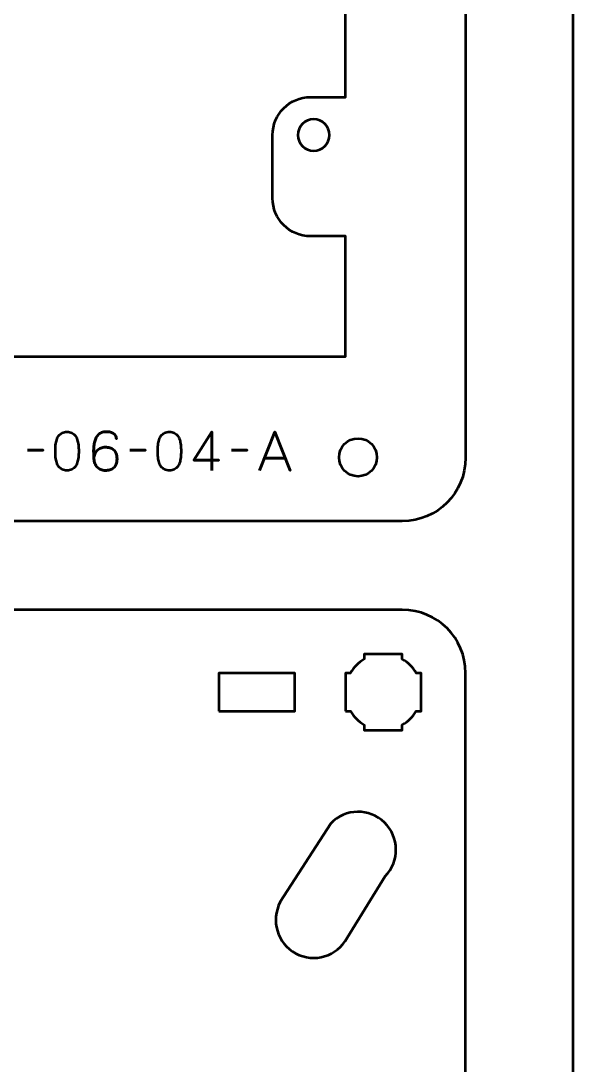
# Model space of a CAD drawing. Header units: centimetres. Extents: x -21 to 0, y -29.7 to 0.
# Drawn here: x -4.36 to 0, y -16.5 to -8.25 of the extents above; entities that cross this region are included whole.
import ezdxf

# ---------------------------------------------------------------- set-up
doc = ezdxf.new("R2010")
doc.units = ezdxf.units.CM
doc.header["$MEASUREMENT"] = 0
doc.layers.add('Layer 1', color=7, linetype='Continuous')

msp = doc.modelspace()

# ---------------------------------------------------------------- linework, layer by layer
at = {"layer": 'Layer 1', "lineweight": 53}
msp.add_ellipse((-1.69998, -11.69633), major_axis=(0, 0.15), ratio=1, dxfattribs=at)
at = {"layer": 'Layer 1', "color": 1, "lineweight": 53}
msp.add_open_spline([(-21.00003, -29.19995), (-21.00003, -29.19995), (-21.00003, -5.29992), (-21.00003, -5.29992), (-21.00003, -5.29992), (-21.00003, -5.21709), (-20.93286, -5.14992), (-20.85003, -5.14992), (-20.85003, -5.14992), (-20.7672, -5.14992), (-20.70003, -5.08275), (-20.70003, -4.99992), (-20.70003, -4.99992), (-20.70003, -4.91709), (-20.7672, -4.84992), (-20.85003, -4.84992), (-20.85003, -4.84992), (-20.93286, -4.84992), (-21.00003, -4.78275), (-21.00003, -4.69992), (-21.00003, -4.69992), (-21.00003, -4.61709), (-20.93286, -4.54992), (-20.85003, -4.54992), (-20.85003, -4.54992), (-20.7672, -4.54992), (-20.70003, -4.48275), (-20.70003, -4.39992), (-20.70003, -4.39992), (-20.70003, -4.31709), (-20.7672, -4.24992), (-20.85003, -4.24992), (-20.85003, -4.24992), (-20.93286, -4.24992), (-21.00003, -4.18275), (-21.00003, -4.09992), (-21.00003, -4.09992), (-21.00003, -4.01709), (-20.93286, -3.94992), (-20.85003, -3.94992), (-20.85003, -3.94992), (-20.7672, -3.94992), (-20.70003, -3.88275), (-20.70003, -3.79992), (-20.70003, -3.79992), (-20.70003, -3.71709), (-20.7672, -3.64992), (-20.85003, -3.64992), (-20.85003, -3.64992), (-20.93286, -3.64992), (-21.00003, -3.58275), (-21.00003, -3.49992), (-21.00003, -3.49992), (-21.00003, -3.41709), (-20.93286, -3.34992), (-20.85003, -3.34992), (-20.85003, -3.34992), (-20.7672, -3.34992), (-20.70003, -3.28275), (-20.70003, -3.19992), (-20.70003, -3.19992), (-20.70003, -3.11709), (-20.7672, -3.04992), (-20.85003, -3.04992), (-20.85003, -3.04992), (-20.93286, -3.04992), (-21.00003, -2.98275), (-21.00003, -2.89992), (-21.00003, -2.89992), (-21.00003, -2.81709), (-20.93286, -2.74992), (-20.85003, -2.74992), (-20.85003, -2.74992), (-20.7672, -2.74992), (-20.70003, -2.68275), (-20.70003, -2.59992), (-20.70003, -2.59992), (-20.70003, -2.51709), (-20.7672, -2.44992), (-20.85003, -2.44992), (-20.85003, -2.44992), (-20.93286, -2.44992), (-21.00003, -2.38275), (-21.00003, -2.29992), (-21.00003, -2.29992), (-21.00003, -2.21709), (-20.93286, -2.14992), (-20.85003, -2.14992), (-20.85003, -2.14992), (-20.7672, -2.14992), (-20.70003, -2.08275), (-20.70003, -1.99992), (-20.70003, -1.99992), (-20.70003, -1.91709), (-20.7672, -1.84992), (-20.85003, -1.84992), (-20.85003, -1.84992), (-20.93286, -1.84992), (-21.00003, -1.78275), (-21.00003, -1.69992), (-21.00003, -1.69992), (-21.00003, -1.61709), (-20.93286, -1.54992), (-20.85003, -1.54992), (-20.85003, -1.54992), (-20.7672, -1.54992), (-20.70003, -1.48275), (-20.70003, -1.39992), (-20.70003, -1.39992), (-20.70003, -1.31709), (-20.7672, -1.24992), (-20.85003, -1.24992), (-20.85003, -1.24992), (-20.93286, -1.24992), (-21.00003, -1.18275), (-21.00003, -1.09992), (-21.00003, -1.09992), (-21.00003, -1.09992), (-21.00003, -0.49992), (-21.00003, -0.49992), (-21.00003, -0.49992), (-21.00003, -0.22295), (-20.77694, 0.00004), (-20.49994, 0.00004), (-20.49994, 0.00004), (-20.49994, 0.00004), (-0.50008, 0.00004), (-0.50008, 0.00004), (-0.50008, 0.00004), (-0.22294, 0.00004), (0.00002, -0.22295), (0.00002, -0.49992), (0.00002, -0.49992), (0.00002, -0.49992), (0.00002, -29.19995), (0.00002, -29.19995), (0.00002, -29.19995), (0.00002, -29.47695), (-0.22294, -29.70004), (-0.50008, -29.70004), (-0.50008, -29.70004), (-0.50008, -29.70004), (-20.49994, -29.70004), (-20.49994, -29.70004), (-20.49994, -29.70004), (-20.77694, -29.70004), (-21.00003, -29.47695), (-21.00003, -29.19995)], degree=3, knots=[0, 0, 0, 0, 0.027027, 0.027027, 0.027027, 0.027027, 0.0540541, 0.0540541, 0.0540541, 0.0540541, 0.0810811, 0.0810811, 0.0810811, 0.0810811, 0.1081081, 0.1081081, 0.1081081, 0.1081081, 0.1351351, 0.1351351, 0.1351351, 0.1351351, 0.1621622, 0.1621622, 0.1621622, 0.1621622, 0.1891892, 0.1891892, 0.1891892, 0.1891892, 0.2162162, 0.2162162, 0.2162162, 0.2162162, 0.2432432, 0.2432432, 0.2432432, 0.2432432, 0.2702703, 0.2702703, 0.2702703, 0.2702703, 0.2972973, 0.2972973, 0.2972973, 0.2972973, 0.3243243, 0.3243243, 0.3243243, 0.3243243, 0.3513514, 0.3513514, 0.3513514, 0.3513514, 0.3783784, 0.3783784, 0.3783784, 0.3783784, 0.4054054, 0.4054054, 0.4054054, 0.4054054, 0.4324324, 0.4324324, 0.4324324, 0.4324324, 0.4594595, 0.4594595, 0.4594595, 0.4594595, 0.4864865, 0.4864865, 0.4864865, 0.4864865, 0.5135135, 0.5135135, 0.5135135, 0.5135135, 0.5405405, 0.5405405, 0.5405405, 0.5405405, 0.5675676, 0.5675676, 0.5675676, 0.5675676, 0.5945946, 0.5945946, 0.5945946, 0.5945946, 0.6216216, 0.6216216, 0.6216216, 0.6216216, 0.6486486, 0.6486486, 0.6486486, 0.6486486, 0.6756757, 0.6756757, 0.6756757, 0.6756757, 0.7027027, 0.7027027, 0.7027027, 0.7027027, 0.7297297, 0.7297297, 0.7297297, 0.7297297, 0.7567568, 0.7567568, 0.7567568, 0.7567568, 0.7837838, 0.7837838, 0.7837838, 0.7837838, 0.8108108, 0.8108108, 0.8108108, 0.8108108, 0.8378378, 0.8378378, 0.8378378, 0.8378378, 0.8648649, 0.8648649, 0.8648649, 0.8648649, 0.8918919, 0.8918919, 0.8918919, 0.8918919, 0.9189189, 0.9189189, 0.9189189, 0.9189189, 0.9459459, 0.9459459, 0.9459459, 0.9459459, 0.972973, 0.972973, 0.972973, 0.972973, 1, 1, 1, 1], dxfattribs=at)
at = {"layer": 'Layer 1', "color": 3, "lineweight": 53}
for points, knots in [([(-8.15001, -3.60004), (-8.15001, -3.60004), (-8.15001, -1.39994), (-8.15001, -1.39994), (-8.15001, -1.39994), (-8.15001, -1.12295), (-7.92692, -0.89999), (-7.64992, -0.89999), (-7.64992, -0.89999), (-7.64992, -0.89999), (-1.34995, -0.89999), (-1.34995, -0.89999), (-1.34995, -0.89999), (-1.07298, -0.89999), (-0.84999, -1.12295), (-0.84999, -1.39994), (-0.84999, -1.39994), (-0.84999, -1.39994), (-0.84999, -11.69991), (-0.84999, -11.69991), (-0.84999, -11.69991), (-0.84999, -11.97691), (-1.07298, -12.20001), (-1.34995, -12.20001), (-1.34995, -12.20001), (-1.34995, -12.20001), (-7.64992, -12.20001), (-7.64992, -12.20001), (-7.64992, -12.20001), (-7.92692, -12.20001), (-8.15001, -11.97691), (-8.15001, -11.69991), (-8.15001, -11.69991), (-8.15001, -11.69991), (-8.15001, -5.00004), (-8.15001, -5.00004)], [0, 0, 0, 0, 0.1111111, 0.1111111, 0.1111111, 0.1111111, 0.2222222, 0.2222222, 0.2222222, 0.2222222, 0.3333333, 0.3333333, 0.3333333, 0.3333333, 0.4444444, 0.4444444, 0.4444444, 0.4444444, 0.5555556, 0.5555556, 0.5555556, 0.5555556, 0.6666667, 0.6666667, 0.6666667, 0.6666667, 0.7777778, 0.7777778, 0.7777778, 0.7777778, 0.8888889, 0.8888889, 0.8888889, 0.8888889, 1, 1, 1, 1]), ([(-8.15, -15.60004), (-8.15, -15.60004), (-8.15, -13.39994), (-8.15, -13.39994), (-8.15, -13.39994), (-8.15, -13.12295), (-7.92691, -12.89999), (-7.64991, -12.89999), (-7.64991, -12.89999), (-7.64991, -12.89999), (-1.34994, -12.89999), (-1.34994, -12.89999), (-1.34994, -12.89999), (-1.07297, -12.89999), (-0.84998, -13.12295), (-0.84998, -13.39994), (-0.84998, -13.39994), (-0.84998, -13.39994), (-0.84998, -23.69991), (-0.84998, -23.69991), (-0.84998, -23.69991), (-0.84998, -23.97691), (-1.07297, -24.20001), (-1.34994, -24.20001), (-1.34994, -24.20001), (-1.34994, -24.20001), (-1.39997, -24.20001), (-1.39997, -24.20001), (-1.39997, -24.20001), (-1.39997, -24.20001), (-1.39997, -23.69634), (-1.39997, -23.69634), (-1.39997, -23.69634), (-1.39997, -23.53069), (-1.53432, -23.39634), (-1.69998, -23.39634), (-1.69998, -23.39634), (-1.86563, -23.39634), (-1.99997, -23.53069), (-1.99997, -23.69634), (-1.99997, -23.69634), (-1.99997, -23.69634), (-1.99997, -24.20001), (-1.99997, -24.20001), (-1.99997, -24.20001), (-1.99997, -24.20001), (-7.00001, -24.20001), (-7.00001, -24.20001), (-7.00001, -24.20001), (-7.00001, -24.20001), (-7.00001, -23.70382), (-7.00001, -23.70382), (-7.00001, -23.70382), (-7.00001, -23.53817), (-7.13436, -23.40382), (-7.30002, -23.40382), (-7.30002, -23.40382), (-7.46567, -23.40382), (-7.60001, -23.53817), (-7.60001, -23.70382), (-7.60001, -23.70382), (-7.60001, -23.70382), (-7.60001, -24.20001), (-7.60001, -24.20001), (-7.60001, -24.20001), (-7.60001, -24.20001), (-7.64991, -24.20001), (-7.64991, -24.20001), (-7.64991, -24.20001), (-7.92691, -24.20001), (-8.15, -23.97691), (-8.15, -23.69991), (-8.15, -23.69991), (-8.15, -23.69991), (-8.15, -17.00004), (-8.15, -17.00004), (-8.15, -17.00004), (-8.15, -17.00004), (-8.15, -15.60004), (-8.15, -15.60004)], [0, 0, 0, 0, 0.05, 0.05, 0.05, 0.05, 0.1, 0.1, 0.1, 0.1, 0.15, 0.15, 0.15, 0.15, 0.2, 0.2, 0.2, 0.2, 0.25, 0.25, 0.25, 0.25, 0.3, 0.3, 0.3, 0.3, 0.35, 0.35, 0.35, 0.35, 0.4, 0.4, 0.4, 0.4, 0.45, 0.45, 0.45, 0.45, 0.5, 0.5, 0.5, 0.5, 0.55, 0.55, 0.55, 0.55, 0.6, 0.6, 0.6, 0.6, 0.65, 0.65, 0.65, 0.65, 0.7, 0.7, 0.7, 0.7, 0.75, 0.75, 0.75, 0.75, 0.8, 0.8, 0.8, 0.8, 0.85, 0.85, 0.85, 0.85, 0.9, 0.9, 0.9, 0.9, 0.95, 0.95, 0.95, 0.95, 1, 1, 1, 1])]:
    msp.add_open_spline(points, degree=3, knots=knots, dxfattribs=at)
at = {"layer": 'Layer 1', "lineweight": 53}
for points, knots in [([(-8.15001, -5.00004), (-8.15001, -5.00004), (-7.1, -5.00004), (-7.1, -5.00004), (-7.1, -5.00004), (-7.1, -5.00004), (-7.1, -8.85), (-7.1, -8.85), (-7.1, -8.85), (-7.1, -8.85), (-6.95, -8.85), (-6.95, -8.85), (-6.95, -8.85), (-6.78434, -8.85), (-6.65, -8.98434), (-6.65, -9.15), (-6.65, -9.15), (-6.65, -9.15), (-6.65, -9.45), (-6.65, -9.45), (-6.65, -9.45), (-6.65, -9.61566), (-6.78434, -9.75), (-6.95, -9.75), (-6.95, -9.75), (-6.95, -9.75), (-7.2, -9.75), (-7.2, -9.75), (-7.2, -9.75), (-7.2, -9.75), (-7.2, -11.20004), (-7.2, -11.20004), (-7.2, -11.20004), (-7.2, -11.20004), (-5.2, -11.20004), (-5.2, -11.20004), (-5.2, -11.20004), (-5.2, -11.20004), (-5.2, -10.90004), (-5.2, -10.90004), (-5.2, -10.90004), (-5.2, -10.90004), (-1.8, -10.90004), (-1.8, -10.90004), (-1.8, -10.90004), (-1.8, -10.90004), (-1.8, -9.95), (-1.8, -9.95), (-1.8, -9.95), (-1.8, -9.95), (-2.07502, -9.95), (-2.07502, -9.95), (-2.07502, -9.95), (-2.24068, -9.95), (-2.37502, -9.81566), (-2.37502, -9.65), (-2.37502, -9.65), (-2.37502, -9.65), (-2.37502, -9.15), (-2.37502, -9.15), (-2.37502, -9.15), (-2.37502, -8.98434), (-2.24068, -8.85), (-2.07502, -8.85), (-2.07502, -8.85), (-2.07502, -8.85), (-1.8, -8.85), (-1.8, -8.85), (-1.8, -8.85), (-1.8, -8.85), (-1.8, -3.64999), (-1.8, -3.64999), (-1.8, -3.64999), (-1.8, -3.64999), (-2.15, -3.64999), (-2.15, -3.64999), (-2.15, -3.64999), (-2.31566, -3.64999), (-2.45, -3.51565), (-2.45, -3.34999), (-2.45, -3.34999), (-2.45, -3.34999), (-2.45, -3.10004), (-2.45, -3.10004), (-2.45, -3.10004), (-2.45, -3.10004), (-3.2, -3.10004), (-3.2, -3.10004), (-3.2, -3.10004), (-3.36566, -3.10004), (-3.5, -2.9657), (-3.5, -2.80004), (-3.5, -2.80004), (-3.5, -2.80004), (-3.5, -1.90004), (-3.5, -1.90004), (-3.5, -1.90004), (-3.5, -1.73438), (-3.63434, -1.60004), (-3.8, -1.60004), (-3.8, -1.60004), (-3.8, -1.60004), (-5.1, -1.60004), (-5.1, -1.60004), (-5.1, -1.60004), (-5.26566, -1.60004), (-5.4, -1.73438), (-5.4, -1.90004), (-5.4, -1.90004), (-5.4, -1.90004), (-5.4, -2.80004), (-5.4, -2.80004), (-5.4, -2.80004), (-5.4, -2.9657), (-5.53434, -3.10004), (-5.7, -3.10004), (-5.7, -3.10004), (-5.7, -3.10004), (-6.65, -3.10004), (-6.65, -3.10004), (-6.65, -3.10004), (-6.65, -3.10004), (-6.65, -3.45), (-6.65, -3.45), (-6.65, -3.45), (-6.65, -3.50466), (-6.66463, -3.5559), (-6.69018, -3.60004), (-6.69018, -3.60004), (-6.69018, -3.60004), (-8.15001, -3.60004), (-8.15001, -3.60004)], [0, 0, 0, 0, 0.030303, 0.030303, 0.030303, 0.030303, 0.0606061, 0.0606061, 0.0606061, 0.0606061, 0.0909091, 0.0909091, 0.0909091, 0.0909091, 0.1212121, 0.1212121, 0.1212121, 0.1212121, 0.1515152, 0.1515152, 0.1515152, 0.1515152, 0.1818182, 0.1818182, 0.1818182, 0.1818182, 0.2121212, 0.2121212, 0.2121212, 0.2121212, 0.2424242, 0.2424242, 0.2424242, 0.2424242, 0.2727273, 0.2727273, 0.2727273, 0.2727273, 0.3030303, 0.3030303, 0.3030303, 0.3030303, 0.3333333, 0.3333333, 0.3333333, 0.3333333, 0.3636364, 0.3636364, 0.3636364, 0.3636364, 0.3939394, 0.3939394, 0.3939394, 0.3939394, 0.4242424, 0.4242424, 0.4242424, 0.4242424, 0.4545455, 0.4545455, 0.4545455, 0.4545455, 0.4848485, 0.4848485, 0.4848485, 0.4848485, 0.5151515, 0.5151515, 0.5151515, 0.5151515, 0.5454545, 0.5454545, 0.5454545, 0.5454545, 0.5757576, 0.5757576, 0.5757576, 0.5757576, 0.6060606, 0.6060606, 0.6060606, 0.6060606, 0.6363636, 0.6363636, 0.6363636, 0.6363636, 0.6666667, 0.6666667, 0.6666667, 0.6666667, 0.6969697, 0.6969697, 0.6969697, 0.6969697, 0.7272727, 0.7272727, 0.7272727, 0.7272727, 0.7575758, 0.7575758, 0.7575758, 0.7575758, 0.7878788, 0.7878788, 0.7878788, 0.7878788, 0.8181818, 0.8181818, 0.8181818, 0.8181818, 0.8484848, 0.8484848, 0.8484848, 0.8484848, 0.8787879, 0.8787879, 0.8787879, 0.8787879, 0.9090909, 0.9090909, 0.9090909, 0.9090909, 0.9393939, 0.9393939, 0.9393939, 0.9393939, 0.969697, 0.969697, 0.969697, 0.969697, 1, 1, 1, 1]), ([(-1.925, -9.15), (-1.925, -9.21902), (-1.98098, -9.275), (-2.05, -9.275), (-2.05, -9.275), (-2.11902, -9.275), (-2.175, -9.21902), (-2.175, -9.15), (-2.175, -9.15), (-2.175, -9.08098), (-2.11902, -9.025), (-2.05, -9.025), (-2.05, -9.025), (-1.98098, -9.025), (-1.925, -9.08098), (-1.925, -9.15)], [0, 0, 0, 0, 0.25, 0.25, 0.25, 0.25, 0.5, 0.5, 0.5, 0.5, 0.75, 0.75, 0.75, 0.75, 1, 1, 1, 1]), ([(-1.80002, -13.70001), (-1.80002, -13.70001), (-1.80002, -13.4), (-1.80002, -13.4), (-1.80002, -13.4), (-1.80002, -13.4), (-1.75986, -13.4), (-1.75986, -13.4), (-1.75986, -13.4), (-1.73352, -13.35448), (-1.69555, -13.31653), (-1.65003, -13.29018), (-1.65003, -13.29018), (-1.65003, -13.29018), (-1.65003, -13.25), (-1.65003, -13.25), (-1.65003, -13.25), (-1.65003, -13.25), (-1.35002, -13.25), (-1.35002, -13.25), (-1.35002, -13.25), (-1.35002, -13.25), (-1.35002, -13.29014), (-1.35002, -13.29014), (-1.35002, -13.29014), (-1.30446, -13.31649), (-1.26648, -13.35445), (-1.24014, -13.4), (-1.24014, -13.4), (-1.24014, -13.4), (-1.20001, -13.4), (-1.20001, -13.4), (-1.20001, -13.4), (-1.20001, -13.4), (-1.20001, -13.54997), (-1.20001, -13.54997), (-1.20001, -13.54997), (-1.20001, -13.54997), (-1.20001, -13.70001), (-1.20001, -13.70001), (-1.20001, -13.70001), (-1.20001, -13.70001), (-1.24016, -13.70001), (-1.24016, -13.70001), (-1.24016, -13.70001), (-1.2665, -13.74554), (-1.30448, -13.78351), (-1.35002, -13.80986), (-1.35002, -13.80986), (-1.35002, -13.80986), (-1.35002, -13.85001), (-1.35002, -13.85001), (-1.35002, -13.85001), (-1.35002, -13.85001), (-1.65003, -13.85001), (-1.65003, -13.85001), (-1.65003, -13.85001), (-1.65003, -13.85001), (-1.65003, -13.80982), (-1.65003, -13.80982), (-1.65003, -13.80982), (-1.69554, -13.78348), (-1.73349, -13.74552), (-1.75983, -13.70001), (-1.75983, -13.70001), (-1.75983, -13.70001), (-1.80002, -13.70001), (-1.80002, -13.70001)], [0, 0, 0, 0, 0.0588235, 0.0588235, 0.0588235, 0.0588235, 0.1176471, 0.1176471, 0.1176471, 0.1176471, 0.1764706, 0.1764706, 0.1764706, 0.1764706, 0.2352941, 0.2352941, 0.2352941, 0.2352941, 0.2941176, 0.2941176, 0.2941176, 0.2941176, 0.3529412, 0.3529412, 0.3529412, 0.3529412, 0.4117647, 0.4117647, 0.4117647, 0.4117647, 0.4705882, 0.4705882, 0.4705882, 0.4705882, 0.5294118, 0.5294118, 0.5294118, 0.5294118, 0.5882353, 0.5882353, 0.5882353, 0.5882353, 0.6470588, 0.6470588, 0.6470588, 0.6470588, 0.7058824, 0.7058824, 0.7058824, 0.7058824, 0.7647059, 0.7647059, 0.7647059, 0.7647059, 0.8235294, 0.8235294, 0.8235294, 0.8235294, 0.8823529, 0.8823529, 0.8823529, 0.8823529, 0.9411765, 0.9411765, 0.9411765, 0.9411765, 1, 1, 1, 1]), ([(-2.79993, -13.69991), (-2.79993, -13.69991), (-2.79993, -13.3999), (-2.79993, -13.3999), (-2.79993, -13.3999), (-2.79993, -13.3999), (-2.19992, -13.3999), (-2.19992, -13.3999), (-2.19992, -13.3999), (-2.19992, -13.3999), (-2.19992, -13.69991), (-2.19992, -13.69991), (-2.19992, -13.69991), (-2.19992, -13.69991), (-2.79993, -13.69991), (-2.79993, -13.69991)], [0, 0, 0, 0, 0.25, 0.25, 0.25, 0.25, 0.5, 0.5, 0.5, 0.5, 0.75, 0.75, 0.75, 0.75, 1, 1, 1, 1]), ([(-1.78571, -15.49197), (-1.8641, -15.6379), (-2.04602, -15.69268), (-2.19196, -15.61428), (-2.19196, -15.61428), (-2.33789, -15.53589), (-2.39267, -15.35397), (-2.31427, -15.20803), (-2.31427, -15.20803), (-2.31427, -15.20803), (-1.91533, -14.58744), (-1.91533, -14.58744), (-1.91533, -14.58744), (-1.79999, -14.46853), (-1.61001, -14.46562), (-1.4911, -14.58095), (-1.4911, -14.58095), (-1.37219, -14.69629), (-1.36929, -14.88626), (-1.48463, -15.00517), (-1.48463, -15.00517), (-1.48463, -15.00517), (-1.78571, -15.49197), (-1.78571, -15.49197)], [0, 0, 0, 0, 0.1666667, 0.1666667, 0.1666667, 0.1666667, 0.3333333, 0.3333333, 0.3333333, 0.3333333, 0.5, 0.5, 0.5, 0.5, 0.6666667, 0.6666667, 0.6666667, 0.6666667, 0.8333333, 0.8333333, 0.8333333, 0.8333333, 1, 1, 1, 1])]:
    msp.add_open_spline(points, degree=3, knots=knots, dxfattribs=at)
at = {"layer": 'Layer 1', "color": 5, "lineweight": 53}
for points, knots in [([(-3.99962, -11.79968), (-3.98481, -11.79961), (-3.97204, -11.797), (-3.96138, -11.79192), (-3.96138, -11.79192), (-3.9508, -11.78684), (-3.94198, -11.77957), (-3.93493, -11.77033), (-3.93493, -11.77033), (-3.92794, -11.76102), (-3.92244, -11.75001), (-3.91835, -11.73731), (-3.91835, -11.73731), (-3.91432, -11.72461), (-3.91143, -11.71071), (-3.90981, -11.69547), (-3.90981, -11.69547), (-3.90811, -11.68023), (-3.90727, -11.66421), (-3.90734, -11.64728), (-3.90734, -11.64728), (-3.90727, -11.63042), (-3.90811, -11.6144), (-3.90981, -11.59923), (-3.90981, -11.59923), (-3.91143, -11.58406), (-3.91432, -11.57009), (-3.91835, -11.55739), (-3.91835, -11.55739), (-3.92244, -11.54476), (-3.92794, -11.53376), (-3.93493, -11.52437), (-3.93493, -11.52437), (-3.94198, -11.51506), (-3.9508, -11.50779), (-3.96138, -11.50271), (-3.96138, -11.50271), (-3.97204, -11.49756), (-3.98481, -11.49495), (-3.99962, -11.49488), (-3.99962, -11.49488), (-4.01444, -11.49495), (-4.02721, -11.49756), (-4.03787, -11.50271), (-4.03787, -11.50271), (-4.04845, -11.50779), (-4.05727, -11.51506), (-4.06432, -11.52437), (-4.06432, -11.52437), (-4.07131, -11.53376), (-4.07681, -11.54476), (-4.0809, -11.55739), (-4.0809, -11.55739), (-4.08493, -11.57009), (-4.08782, -11.58406), (-4.08944, -11.59923), (-4.08944, -11.59923), (-4.09113, -11.6144), (-4.09198, -11.63042), (-4.09191, -11.64728), (-4.09191, -11.64728), (-4.09198, -11.66421), (-4.09113, -11.68023), (-4.08944, -11.69547), (-4.08944, -11.69547), (-4.08782, -11.71071), (-4.08493, -11.72461), (-4.0809, -11.73731), (-4.0809, -11.73731), (-4.07681, -11.75001), (-4.07131, -11.76102), (-4.06432, -11.77033), (-4.06432, -11.77033), (-4.05727, -11.77957), (-4.04845, -11.78684), (-4.03787, -11.79192), (-4.03787, -11.79192), (-4.02721, -11.797), (-4.01444, -11.79961), (-3.99962, -11.79968)], [0, 0, 0, 0, 0.05, 0.05, 0.05, 0.05, 0.1, 0.1, 0.1, 0.1, 0.15, 0.15, 0.15, 0.15, 0.2, 0.2, 0.2, 0.2, 0.25, 0.25, 0.25, 0.25, 0.3, 0.3, 0.3, 0.3, 0.35, 0.35, 0.35, 0.35, 0.4, 0.4, 0.4, 0.4, 0.45, 0.45, 0.45, 0.45, 0.5, 0.5, 0.5, 0.5, 0.55, 0.55, 0.55, 0.55, 0.6, 0.6, 0.6, 0.6, 0.65, 0.65, 0.65, 0.65, 0.7, 0.7, 0.7, 0.7, 0.75, 0.75, 0.75, 0.75, 0.8, 0.8, 0.8, 0.8, 0.85, 0.85, 0.85, 0.85, 0.9, 0.9, 0.9, 0.9, 0.95, 0.95, 0.95, 0.95, 1, 1, 1, 1]), ([(-3.99962, -11.79968), (-3.98481, -11.79961), (-3.97204, -11.797), (-3.96138, -11.79192), (-3.96138, -11.79192), (-3.9508, -11.78684), (-3.94198, -11.77957), (-3.93493, -11.77033), (-3.93493, -11.77033), (-3.92794, -11.76102), (-3.92244, -11.75001), (-3.91835, -11.73731), (-3.91835, -11.73731), (-3.91432, -11.72461), (-3.91143, -11.71071), (-3.90981, -11.69547), (-3.90981, -11.69547), (-3.90811, -11.68023), (-3.90727, -11.66421), (-3.90734, -11.64728), (-3.90734, -11.64728), (-3.90727, -11.63042), (-3.90811, -11.6144), (-3.90981, -11.59923), (-3.90981, -11.59923), (-3.91143, -11.58406), (-3.91432, -11.57009), (-3.91835, -11.55739), (-3.91835, -11.55739), (-3.92244, -11.54476), (-3.92794, -11.53376), (-3.93493, -11.52437), (-3.93493, -11.52437), (-3.94198, -11.51506), (-3.9508, -11.50779), (-3.96138, -11.50271), (-3.96138, -11.50271), (-3.97204, -11.49756), (-3.98481, -11.49495), (-3.99962, -11.49488), (-3.99962, -11.49488), (-4.01444, -11.49495), (-4.02721, -11.49756), (-4.03787, -11.50271), (-4.03787, -11.50271), (-4.04845, -11.50779), (-4.05727, -11.51506), (-4.06432, -11.52437), (-4.06432, -11.52437), (-4.07131, -11.53376), (-4.07681, -11.54476), (-4.0809, -11.55739), (-4.0809, -11.55739), (-4.08493, -11.57009), (-4.08782, -11.58406), (-4.08944, -11.59923), (-4.08944, -11.59923), (-4.09113, -11.6144), (-4.09198, -11.63042), (-4.09191, -11.64728), (-4.09191, -11.64728), (-4.09198, -11.66421), (-4.09113, -11.68023), (-4.08944, -11.69547), (-4.08944, -11.69547), (-4.08782, -11.71071), (-4.08493, -11.72461), (-4.0809, -11.73731), (-4.0809, -11.73731), (-4.07681, -11.75001), (-4.07131, -11.76102), (-4.06432, -11.77033), (-4.06432, -11.77033), (-4.05727, -11.77957), (-4.04845, -11.78684), (-4.03787, -11.79192), (-4.03787, -11.79192), (-4.02721, -11.797), (-4.01444, -11.79961), (-3.99962, -11.79968)], [0, 0, 0, 0, 0.05, 0.05, 0.05, 0.05, 0.1, 0.1, 0.1, 0.1, 0.15, 0.15, 0.15, 0.15, 0.2, 0.2, 0.2, 0.2, 0.25, 0.25, 0.25, 0.25, 0.3, 0.3, 0.3, 0.3, 0.35, 0.35, 0.35, 0.35, 0.4, 0.4, 0.4, 0.4, 0.45, 0.45, 0.45, 0.45, 0.5, 0.5, 0.5, 0.5, 0.55, 0.55, 0.55, 0.55, 0.6, 0.6, 0.6, 0.6, 0.65, 0.65, 0.65, 0.65, 0.7, 0.7, 0.7, 0.7, 0.75, 0.75, 0.75, 0.75, 0.8, 0.8, 0.8, 0.8, 0.85, 0.85, 0.85, 0.85, 0.9, 0.9, 0.9, 0.9, 0.95, 0.95, 0.95, 0.95, 1, 1, 1, 1]), ([(-3.78711, -11.70782), (-3.78704, -11.69399), (-3.78479, -11.6815), (-3.78027, -11.67021), (-3.78027, -11.67021), (-3.77583, -11.65899), (-3.76955, -11.64933), (-3.76143, -11.64121), (-3.76143, -11.64121), (-3.75339, -11.63317), (-3.74386, -11.62696), (-3.733, -11.62259), (-3.733, -11.62259), (-3.72213, -11.61821), (-3.71021, -11.61603), (-3.69737, -11.61595), (-3.69737, -11.61595), (-3.68446, -11.61588), (-3.67239, -11.61751), (-3.66117, -11.62075), (-3.66117, -11.62075), (-3.64995, -11.62393), (-3.64015, -11.62915), (-3.63161, -11.63635), (-3.63161, -11.63635), (-3.62307, -11.64347), (-3.61637, -11.65293), (-3.61157, -11.66471), (-3.61157, -11.66471), (-3.60678, -11.67649), (-3.60431, -11.69081), (-3.60424, -11.70782), (-3.60424, -11.70782), (-3.60431, -11.72482), (-3.60678, -11.73914), (-3.61157, -11.75093), (-3.61157, -11.75093), (-3.61637, -11.76271), (-3.62307, -11.77216), (-3.63161, -11.77929), (-3.63161, -11.77929), (-3.64015, -11.78649), (-3.64995, -11.79171), (-3.66117, -11.79488), (-3.66117, -11.79488), (-3.67239, -11.79813), (-3.68446, -11.79975), (-3.69737, -11.79968), (-3.69737, -11.79968), (-3.71021, -11.79961), (-3.72199, -11.79742), (-3.73279, -11.79305), (-3.73279, -11.79305), (-3.74351, -11.78867), (-3.75282, -11.78246), (-3.7608, -11.77435), (-3.7608, -11.77435), (-3.76877, -11.76631), (-3.77505, -11.75664), (-3.77956, -11.74535), (-3.77956, -11.74535), (-3.78415, -11.73413), (-3.78662, -11.72165), (-3.78711, -11.70782), (-3.78711, -11.70782), (-3.7874, -11.70083), (-3.78775, -11.69251), (-3.78824, -11.68284), (-3.78824, -11.68284), (-3.78874, -11.6731), (-3.78902, -11.66252), (-3.78909, -11.65116), (-3.78909, -11.65116), (-3.78916, -11.63973), (-3.78881, -11.62795), (-3.78789, -11.61588), (-3.78789, -11.61588), (-3.78704, -11.60375), (-3.78535, -11.59182), (-3.78288, -11.58004), (-3.78288, -11.58004), (-3.78041, -11.56833), (-3.77688, -11.55725), (-3.77223, -11.54688), (-3.77223, -11.54688), (-3.76757, -11.53651), (-3.76157, -11.52734), (-3.75416, -11.51936), (-3.75416, -11.51936), (-3.74669, -11.51139), (-3.73758, -11.50511), (-3.72679, -11.50053), (-3.72679, -11.50053), (-3.71599, -11.49601), (-3.70322, -11.49368), (-3.68848, -11.49361), (-3.68848, -11.49361), (-3.67564, -11.49368), (-3.66477, -11.49495), (-3.65574, -11.49742), (-3.65574, -11.49742), (-3.64671, -11.49989), (-3.6393, -11.50321), (-3.63337, -11.5073), (-3.63337, -11.5073), (-3.62752, -11.51146), (-3.62286, -11.51598), (-3.61948, -11.52099), (-3.61948, -11.52099), (-3.61609, -11.52593), (-3.61355, -11.53094), (-3.612, -11.53595), (-3.612, -11.53595), (-3.61037, -11.54095), (-3.60932, -11.54561), (-3.60889, -11.54992), (-3.60889, -11.54992), (-3.60932, -11.54561), (-3.61037, -11.54095), (-3.612, -11.53595), (-3.612, -11.53595), (-3.61355, -11.53094), (-3.61609, -11.52593), (-3.61948, -11.52099), (-3.61948, -11.52099), (-3.62286, -11.51598), (-3.62752, -11.51146), (-3.63337, -11.5073), (-3.63337, -11.5073), (-3.6393, -11.50321), (-3.64671, -11.49989), (-3.65574, -11.49742), (-3.65574, -11.49742), (-3.66477, -11.49495), (-3.67564, -11.49368), (-3.68848, -11.49361), (-3.68848, -11.49361), (-3.70322, -11.49368), (-3.71599, -11.49601), (-3.72679, -11.50053), (-3.72679, -11.50053), (-3.73758, -11.50511), (-3.74669, -11.51139), (-3.75416, -11.51936), (-3.75416, -11.51936), (-3.76157, -11.52734), (-3.76757, -11.53651), (-3.77223, -11.54688), (-3.77223, -11.54688), (-3.77688, -11.55725), (-3.78041, -11.56833), (-3.78288, -11.58004), (-3.78288, -11.58004), (-3.78535, -11.59182), (-3.78704, -11.60375), (-3.78789, -11.61588), (-3.78789, -11.61588), (-3.78881, -11.62795), (-3.78916, -11.63973), (-3.78909, -11.65116), (-3.78909, -11.65116), (-3.78902, -11.66252), (-3.78874, -11.6731), (-3.78824, -11.68284), (-3.78824, -11.68284), (-3.78775, -11.69251), (-3.7874, -11.70083), (-3.78711, -11.70782), (-3.78711, -11.70782), (-3.78662, -11.72165), (-3.78415, -11.73413), (-3.77956, -11.74535), (-3.77956, -11.74535), (-3.77505, -11.75664), (-3.76877, -11.76631), (-3.7608, -11.77435), (-3.7608, -11.77435), (-3.75282, -11.78246), (-3.74351, -11.78867), (-3.73279, -11.79305), (-3.73279, -11.79305), (-3.72199, -11.79742), (-3.71021, -11.79961), (-3.69737, -11.79968), (-3.69737, -11.79968), (-3.68446, -11.79975), (-3.67239, -11.79813), (-3.66117, -11.79488), (-3.66117, -11.79488), (-3.64995, -11.79171), (-3.64015, -11.78649), (-3.63161, -11.77929), (-3.63161, -11.77929), (-3.62307, -11.77216), (-3.61637, -11.76271), (-3.61157, -11.75093), (-3.61157, -11.75093), (-3.60678, -11.73914), (-3.60431, -11.72482), (-3.60424, -11.70782), (-3.60424, -11.70782), (-3.60431, -11.69081), (-3.60678, -11.67649), (-3.61157, -11.66471), (-3.61157, -11.66471), (-3.61637, -11.65293), (-3.62307, -11.64347), (-3.63161, -11.63635), (-3.63161, -11.63635), (-3.64015, -11.62915), (-3.64995, -11.62393), (-3.66117, -11.62075), (-3.66117, -11.62075), (-3.67239, -11.61751), (-3.68446, -11.61588), (-3.69737, -11.61595), (-3.69737, -11.61595), (-3.71021, -11.61603), (-3.72213, -11.61821), (-3.733, -11.62259), (-3.733, -11.62259), (-3.74386, -11.62696), (-3.75339, -11.63317), (-3.76143, -11.64121), (-3.76143, -11.64121), (-3.76955, -11.64933), (-3.77583, -11.65899), (-3.78027, -11.67021), (-3.78027, -11.67021), (-3.78479, -11.6815), (-3.78704, -11.69399), (-3.78711, -11.70782)], [0, 0, 0, 0, 0.0172414, 0.0172414, 0.0172414, 0.0172414, 0.0344828, 0.0344828, 0.0344828, 0.0344828, 0.0517241, 0.0517241, 0.0517241, 0.0517241, 0.0689655, 0.0689655, 0.0689655, 0.0689655, 0.0862069, 0.0862069, 0.0862069, 0.0862069, 0.1034483, 0.1034483, 0.1034483, 0.1034483, 0.1206897, 0.1206897, 0.1206897, 0.1206897, 0.137931, 0.137931, 0.137931, 0.137931, 0.1551724, 0.1551724, 0.1551724, 0.1551724, 0.1724138, 0.1724138, 0.1724138, 0.1724138, 0.1896552, 0.1896552, 0.1896552, 0.1896552, 0.2068966, 0.2068966, 0.2068966, 0.2068966, 0.2241379, 0.2241379, 0.2241379, 0.2241379, 0.2413793, 0.2413793, 0.2413793, 0.2413793, 0.2586207, 0.2586207, 0.2586207, 0.2586207, 0.2758621, 0.2758621, 0.2758621, 0.2758621, 0.2931034, 0.2931034, 0.2931034, 0.2931034, 0.3103448, 0.3103448, 0.3103448, 0.3103448, 0.3275862, 0.3275862, 0.3275862, 0.3275862, 0.3448276, 0.3448276, 0.3448276, 0.3448276, 0.362069, 0.362069, 0.362069, 0.362069, 0.3793103, 0.3793103, 0.3793103, 0.3793103, 0.3965517, 0.3965517, 0.3965517, 0.3965517, 0.4137931, 0.4137931, 0.4137931, 0.4137931, 0.4310345, 0.4310345, 0.4310345, 0.4310345, 0.4482759, 0.4482759, 0.4482759, 0.4482759, 0.4655172, 0.4655172, 0.4655172, 0.4655172, 0.4827586, 0.4827586, 0.4827586, 0.4827586, 0.5, 0.5, 0.5, 0.5, 0.5172414, 0.5172414, 0.5172414, 0.5172414, 0.5344828, 0.5344828, 0.5344828, 0.5344828, 0.5517241, 0.5517241, 0.5517241, 0.5517241, 0.5689655, 0.5689655, 0.5689655, 0.5689655, 0.5862069, 0.5862069, 0.5862069, 0.5862069, 0.6034483, 0.6034483, 0.6034483, 0.6034483, 0.6206897, 0.6206897, 0.6206897, 0.6206897, 0.637931, 0.637931, 0.637931, 0.637931, 0.6551724, 0.6551724, 0.6551724, 0.6551724, 0.6724138, 0.6724138, 0.6724138, 0.6724138, 0.6896552, 0.6896552, 0.6896552, 0.6896552, 0.7068966, 0.7068966, 0.7068966, 0.7068966, 0.7241379, 0.7241379, 0.7241379, 0.7241379, 0.7413793, 0.7413793, 0.7413793, 0.7413793, 0.7586207, 0.7586207, 0.7586207, 0.7586207, 0.7758621, 0.7758621, 0.7758621, 0.7758621, 0.7931034, 0.7931034, 0.7931034, 0.7931034, 0.8103448, 0.8103448, 0.8103448, 0.8103448, 0.8275862, 0.8275862, 0.8275862, 0.8275862, 0.8448276, 0.8448276, 0.8448276, 0.8448276, 0.862069, 0.862069, 0.862069, 0.862069, 0.8793103, 0.8793103, 0.8793103, 0.8793103, 0.8965517, 0.8965517, 0.8965517, 0.8965517, 0.9137931, 0.9137931, 0.9137931, 0.9137931, 0.9310345, 0.9310345, 0.9310345, 0.9310345, 0.9482759, 0.9482759, 0.9482759, 0.9482759, 0.9655172, 0.9655172, 0.9655172, 0.9655172, 0.9827586, 0.9827586, 0.9827586, 0.9827586, 1, 1, 1, 1]), ([(-3.19064, -11.79968), (-3.17583, -11.79961), (-3.16306, -11.797), (-3.1524, -11.79192), (-3.1524, -11.79192), (-3.14182, -11.78684), (-3.133, -11.77957), (-3.12595, -11.77033), (-3.12595, -11.77033), (-3.11896, -11.76102), (-3.11346, -11.75001), (-3.10937, -11.73731), (-3.10937, -11.73731), (-3.10534, -11.72461), (-3.10245, -11.71071), (-3.10083, -11.69547), (-3.10083, -11.69547), (-3.09913, -11.68023), (-3.09829, -11.66421), (-3.09836, -11.64728), (-3.09836, -11.64728), (-3.09829, -11.63042), (-3.09913, -11.6144), (-3.10083, -11.59923), (-3.10083, -11.59923), (-3.10245, -11.58406), (-3.10534, -11.57009), (-3.10937, -11.55739), (-3.10937, -11.55739), (-3.11346, -11.54476), (-3.11896, -11.53376), (-3.12595, -11.52437), (-3.12595, -11.52437), (-3.133, -11.51506), (-3.14182, -11.50779), (-3.1524, -11.50271), (-3.1524, -11.50271), (-3.16306, -11.49756), (-3.17583, -11.49495), (-3.19064, -11.49488), (-3.19064, -11.49488), (-3.20546, -11.49495), (-3.21823, -11.49756), (-3.22889, -11.50271), (-3.22889, -11.50271), (-3.23947, -11.50779), (-3.24829, -11.51506), (-3.25534, -11.52437), (-3.25534, -11.52437), (-3.26233, -11.53376), (-3.26783, -11.54476), (-3.27192, -11.55739), (-3.27192, -11.55739), (-3.27595, -11.57009), (-3.27884, -11.58406), (-3.28046, -11.59923), (-3.28046, -11.59923), (-3.28215, -11.6144), (-3.283, -11.63042), (-3.28293, -11.64728), (-3.28293, -11.64728), (-3.283, -11.66421), (-3.28215, -11.68023), (-3.28046, -11.69547), (-3.28046, -11.69547), (-3.27884, -11.71071), (-3.27595, -11.72461), (-3.27192, -11.73731), (-3.27192, -11.73731), (-3.26783, -11.75001), (-3.26233, -11.76102), (-3.25534, -11.77033), (-3.25534, -11.77033), (-3.24829, -11.77957), (-3.23947, -11.78684), (-3.22889, -11.79192), (-3.22889, -11.79192), (-3.21823, -11.797), (-3.20546, -11.79961), (-3.19064, -11.79968)], [0, 0, 0, 0, 0.05, 0.05, 0.05, 0.05, 0.1, 0.1, 0.1, 0.1, 0.15, 0.15, 0.15, 0.15, 0.2, 0.2, 0.2, 0.2, 0.25, 0.25, 0.25, 0.25, 0.3, 0.3, 0.3, 0.3, 0.35, 0.35, 0.35, 0.35, 0.4, 0.4, 0.4, 0.4, 0.45, 0.45, 0.45, 0.45, 0.5, 0.5, 0.5, 0.5, 0.55, 0.55, 0.55, 0.55, 0.6, 0.6, 0.6, 0.6, 0.65, 0.65, 0.65, 0.65, 0.7, 0.7, 0.7, 0.7, 0.75, 0.75, 0.75, 0.75, 0.8, 0.8, 0.8, 0.8, 0.85, 0.85, 0.85, 0.85, 0.9, 0.9, 0.9, 0.9, 0.95, 0.95, 0.95, 0.95, 1, 1, 1, 1]), ([(-3.19064, -11.79968), (-3.17583, -11.79961), (-3.16306, -11.797), (-3.1524, -11.79192), (-3.1524, -11.79192), (-3.14182, -11.78684), (-3.133, -11.77957), (-3.12595, -11.77033), (-3.12595, -11.77033), (-3.11896, -11.76102), (-3.11346, -11.75001), (-3.10937, -11.73731), (-3.10937, -11.73731), (-3.10534, -11.72461), (-3.10245, -11.71071), (-3.10083, -11.69547), (-3.10083, -11.69547), (-3.09913, -11.68023), (-3.09829, -11.66421), (-3.09836, -11.64728), (-3.09836, -11.64728), (-3.09829, -11.63042), (-3.09913, -11.6144), (-3.10083, -11.59923), (-3.10083, -11.59923), (-3.10245, -11.58406), (-3.10534, -11.57009), (-3.10937, -11.55739), (-3.10937, -11.55739), (-3.11346, -11.54476), (-3.11896, -11.53376), (-3.12595, -11.52437), (-3.12595, -11.52437), (-3.133, -11.51506), (-3.14182, -11.50779), (-3.1524, -11.50271), (-3.1524, -11.50271), (-3.16306, -11.49756), (-3.17583, -11.49495), (-3.19064, -11.49488), (-3.19064, -11.49488), (-3.20546, -11.49495), (-3.21823, -11.49756), (-3.22889, -11.50271), (-3.22889, -11.50271), (-3.23947, -11.50779), (-3.24829, -11.51506), (-3.25534, -11.52437), (-3.25534, -11.52437), (-3.26233, -11.53376), (-3.26783, -11.54476), (-3.27192, -11.55739), (-3.27192, -11.55739), (-3.27595, -11.57009), (-3.27884, -11.58406), (-3.28046, -11.59923), (-3.28046, -11.59923), (-3.28215, -11.6144), (-3.283, -11.63042), (-3.28293, -11.64728), (-3.28293, -11.64728), (-3.283, -11.66421), (-3.28215, -11.68023), (-3.28046, -11.69547), (-3.28046, -11.69547), (-3.27884, -11.71071), (-3.27595, -11.72461), (-3.27192, -11.73731), (-3.27192, -11.73731), (-3.26783, -11.75001), (-3.26233, -11.76102), (-3.25534, -11.77033), (-3.25534, -11.77033), (-3.24829, -11.77957), (-3.23947, -11.78684), (-3.22889, -11.79192), (-3.22889, -11.79192), (-3.21823, -11.797), (-3.20546, -11.79961), (-3.19064, -11.79968)], [0, 0, 0, 0, 0.05, 0.05, 0.05, 0.05, 0.1, 0.1, 0.1, 0.1, 0.15, 0.15, 0.15, 0.15, 0.2, 0.2, 0.2, 0.2, 0.25, 0.25, 0.25, 0.25, 0.3, 0.3, 0.3, 0.3, 0.35, 0.35, 0.35, 0.35, 0.4, 0.4, 0.4, 0.4, 0.45, 0.45, 0.45, 0.45, 0.5, 0.5, 0.5, 0.5, 0.55, 0.55, 0.55, 0.55, 0.6, 0.6, 0.6, 0.6, 0.65, 0.65, 0.65, 0.65, 0.7, 0.7, 0.7, 0.7, 0.75, 0.75, 0.75, 0.75, 0.8, 0.8, 0.8, 0.8, 0.85, 0.85, 0.85, 0.85, 0.9, 0.9, 0.9, 0.9, 0.95, 0.95, 0.95, 0.95, 1, 1, 1, 1]), ([(-2.8541, -11.79968), (-2.8541, -11.79968), (-2.8541, -11.49446), (-2.8541, -11.49446), (-2.8541, -11.49446), (-2.8541, -11.49446), (-2.99803, -11.7184), (-2.99803, -11.7184), (-2.99803, -11.7184), (-2.99803, -11.7184), (-2.79991, -11.7184), (-2.79991, -11.7184), (-2.79991, -11.7184), (-2.79991, -11.7184), (-2.99803, -11.7184), (-2.99803, -11.7184), (-2.99803, -11.7184), (-2.99803, -11.7184), (-2.8541, -11.49446), (-2.8541, -11.49446), (-2.8541, -11.49446), (-2.8541, -11.49446), (-2.8541, -11.79968), (-2.8541, -11.79968)], [0, 0, 0, 0, 0.1666667, 0.1666667, 0.1666667, 0.1666667, 0.3333333, 0.3333333, 0.3333333, 0.3333333, 0.5, 0.5, 0.5, 0.5, 0.6666667, 0.6666667, 0.6666667, 0.6666667, 0.8333333, 0.8333333, 0.8333333, 0.8333333, 1, 1, 1, 1]), ([(-2.47903, -11.79968), (-2.47903, -11.79968), (-2.35796, -11.49446), (-2.35796, -11.49446), (-2.35796, -11.49446), (-2.35796, -11.49446), (-2.23646, -11.79968), (-2.23646, -11.79968), (-2.23646, -11.79968), (-2.23646, -11.79968), (-2.35796, -11.49446), (-2.35796, -11.49446), (-2.35796, -11.49446), (-2.35796, -11.49446), (-2.47903, -11.79968), (-2.47903, -11.79968)], [0, 0, 0, 0, 0.25, 0.25, 0.25, 0.25, 0.5, 0.5, 0.5, 0.5, 0.75, 0.75, 0.75, 0.75, 1, 1, 1, 1]), ([(-4.31204, -11.64008), (-4.31204, -11.64008), (-4.18885, -11.64008), (-4.18885, -11.64008), (-4.18885, -11.64008), (-4.18885, -11.64008), (-4.31204, -11.64008), (-4.31204, -11.64008)], [0, 0, 0, 0, 0.5, 0.5, 0.5, 0.5, 1, 1, 1, 1]), ([(-3.50306, -11.64008), (-3.50306, -11.64008), (-3.37987, -11.64008), (-3.37987, -11.64008), (-3.37987, -11.64008), (-3.37987, -11.64008), (-3.50306, -11.64008), (-3.50306, -11.64008)], [0, 0, 0, 0, 0.5, 0.5, 0.5, 0.5, 1, 1, 1, 1]), ([(-2.69916, -11.64008), (-2.69916, -11.64008), (-2.57597, -11.64008), (-2.57597, -11.64008), (-2.57597, -11.64008), (-2.57597, -11.64008), (-2.69916, -11.64008), (-2.69916, -11.64008)], [0, 0, 0, 0, 0.5, 0.5, 0.5, 0.5, 1, 1, 1, 1]), ([(-2.44093, -11.70358), (-2.44093, -11.70358), (-2.27499, -11.70358), (-2.27499, -11.70358), (-2.27499, -11.70358), (-2.27499, -11.70358), (-2.44093, -11.70358), (-2.44093, -11.70358)], [0, 0, 0, 0, 0.5, 0.5, 0.5, 0.5, 1, 1, 1, 1])]:
    msp.add_open_spline(points, degree=3, knots=knots, dxfattribs=at)

doc.saveas('drawing.dxf')
